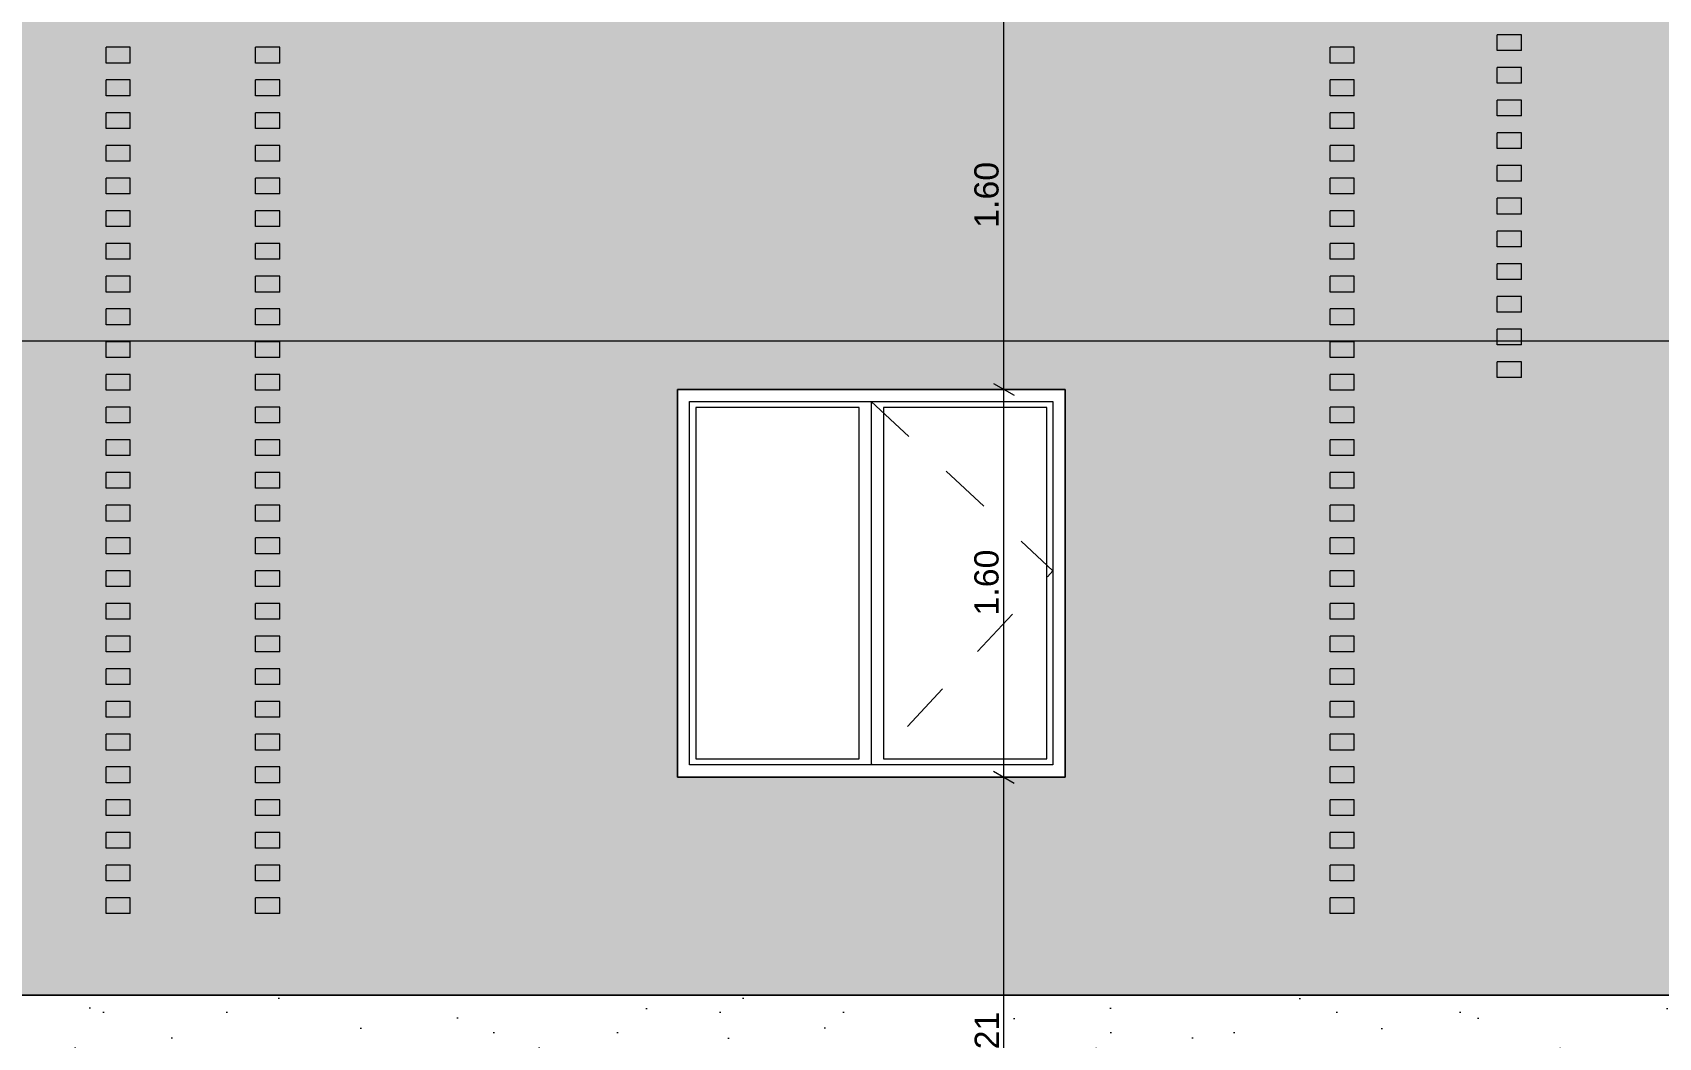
# Model space of a CAD drawing. Header units: millimetres. Extents: x 476571643 to 477489869, y 4620928210 to 4621294454.
# Drawn here: x 477343691 to 477350402, y 4621033012 to 4621037159 of the extents above; entities that cross this region are included whole.
import ezdxf

# ---------------------------------------------------------------- set-up
doc = ezdxf.new("R2010")
doc.units = ezdxf.units.MM
doc.header["$MEASUREMENT"] = 0
doc.linetypes.add('Dashed', pattern=[423.333333, 211.666667, -211.666667])
for name, color, linetype, lineweight in [('0_Pen_No__7_Pen_No__250', 7, 'Continuous', 0), ('2D Drafting - General_Pen_No__7_Pen_No__250', 7, 'Continuous', 0), ('New_2D Drafting - General_Pen_No__30_Pen_No__9_Pen_No__9_Pen_No__42', 250, 'Continuous', 0), ('New_2D Drafting - General_Pen_No__30_Pen_No__9_Pen_No__9_Pen_No__7', 7, 'Continuous', 0), ('New_Structural - Bearing_Pen_No__250', 7, 'Continuous', 0), ('Structural - Bearing_Pen_No__7_Pen_No__7_Pen_No__250', 7, 'Continuous', 0), ('zoma_Pen_No__142', 142, 'Continuous', 0), ('zoma_Pen_No__5_Pen_No__142', 142, 'Continuous', 0)]:
    doc.layers.add(name, color=color, linetype=linetype, lineweight=lineweight)
doc.layers.add('New_2D Drafting - General_Pen_No__30_Pen_No__9_Pen_No__9_Pen_No__254', color=7, linetype='Continuous', lineweight=0, true_color=0xcccccc)
doc.layers.add('zoma', color=7, linetype='Continuous')
doc.layers.add('zoma_Pen_No__5', color=7, linetype='Continuous')
doc.styles.add('GENERATED_STYLE_2', font='arial.ttf')
doc.dimstyles.new('GENERATED_STYLE__3', dxfattribs={"dimtxt": 200, "dimasz": 64.421331, "dimexe": 0.18, "dimexo": 3, "dimgap": 0.09, "dimtad": 1, "dimtih": 1, "dimtoh": 1, "dimlfac": 0.001, "dimzin": 0, "dimdsep": 46, "dimtxsty": 'GENERATED_STYLE_2', "dimblk": 'ARROWHEAD_2', "dimblk1": 'ARROWHEAD_2', "dimblk2": 'ARROWHEAD_2', "dimcen": 0.09, "dimclrd": 142, "dimclre": 142, "dimclrt": 142, "dimadec": 0, "dimazin": 0, "dimtfac": 1, "dimtdec": 4, "dimtmove": 0, "dimatfit": 3, "dimfxl": 1, "dimtolj": 1, "dimtzin": 0, "dimarcsym": 0})
doc.dimstyles.new('GENERATED_STYLE__32', dxfattribs={"dimtxt": 100, "dimasz": 64.421331, "dimexe": 0.18, "dimexo": 3, "dimgap": 0.09, "dimtad": 1, "dimlfac": 0.001, "dimzin": 0, "dimdsep": 46, "dimtxsty": 'GENERATED_STYLE_2', "dimblk": 'ARROWHEAD_2', "dimblk1": 'ARROWHEAD_2', "dimblk2": 'ARROWHEAD_2', "dimcen": 0.09, "dimclrd": 142, "dimclre": 142, "dimclrt": 142, "dimadec": 0, "dimazin": 0, "dimtfac": 1, "dimtdec": 4, "dimtmove": 0, "dimatfit": 3, "dimfxl": 1, "dimtolj": 1, "dimtzin": 0, "dimarcsym": 0})

# ---------------------------------------------------------------- blocks, each defined once
blk = doc.blocks.new('*D1072', base_point=(476844527.1, 4621385791))
at = {"layer": 'zoma_Pen_No__142', "color": 142, "linetype": 'Continuous', "lineweight": 0, "transparency": 16777216}
for p, q in [((477348276.8, 4621029200.2), (477348276.8, 4621029073.1)), ((477354776.7, 4621029200.2), (477354776.7, 4621029073.1)), ((477348252.4, 4621029094.3), (477348301.3, 4621029179)), ((477354776.7, 4621029136.6), (477348276.8, 4621029136.6)), ((477354752.2, 4621029094.3), (477354801.2, 4621029179))]:
    blk.add_line(p, q, dxfattribs=at)
at = {"layer": 'zoma_Pen_No__142', "color": 142, "lineweight": 0, "transparency": 16777216, "char_height": 200, "attachment_point": 7, "style": 'GENERATED_STYLE_2'}
for s, insert in [('\\A1;{\\pql;\\fArial CYR|b0|i0|c204|p34;0.40}', (477348301.3, 4621029176.6)), ('\\A1;{\\pql;\\fArial CYR|b0|i0|c204|p34;6.50}', (477351260.7, 4621029176.6))]:
    blk.add_mtext(s, dxfattribs=dict(at, insert=insert))
blk = doc.blocks.new('ARROWHEAD_2')
at = {"color": 0, "linetype": 'Continuous', "lineweight": 0}
for p, q in [((0, 0), (-1, 0)), ((-0.38, -0.66), (0.38, 0.66))]:
    blk.add_line(p, q, dxfattribs=at)
blk = doc.blocks.new('*D1073', base_point=(476844527.1, 4621385791))
at = {"layer": 'zoma_Pen_No__142', "color": 142, "linetype": 'Continuous', "lineweight": 0, "transparency": 16777216}
for p, q in [((477347877.5, 4621029200.2), (477347877.5, 4621029073.1)), ((477348276.8, 4621029200.2), (477348276.8, 4621029073.1)), ((477347853.1, 4621029094.3), (477347902, 4621029179)), ((477348276.8, 4621029136.6), (477347877.5, 4621029136.6)), ((477348252.4, 4621029094.3), (477348301.3, 4621029179))]:
    blk.add_line(p, q, dxfattribs=at)
blk = doc.blocks.new('*D1772', base_point=(476844527.1, 4621385791))
at = {"layer": 'zoma_Pen_No__142', "color": 142, "linetype": 'Continuous', "lineweight": 0, "transparency": 16777216}
for p, q in [((477347763.1, 4621034086.1), (477347636, 4621034086.1)), ((477347657.2, 4621034110.6), (477347741.9, 4621034061.6)), ((477347699.5, 4621031872.6), (477347699.5, 4621034086.1)), ((477347763.1, 4621031872.6), (477347636, 4621031872.6)), ((477347657.2, 4621031897.1), (477347741.9, 4621031848.1)), ((477347699.5, 4621031831.2), (477347699.5, 4621031872.6))]:
    blk.add_line(p, q, dxfattribs=at)
at = {"layer": 'zoma_Pen_No__142', "color": 142, "lineweight": 0, "transparency": 16777216, "insert": (477347679.5, 4621032846.3), "char_height": 100, "attachment_point": 7, "rotation": 90, "style": 'GENERATED_STYLE_2'}
blk.add_mtext('\\A1;{\\pql;\\fArial CYR|b0|i0|c204|p34;2.21}', dxfattribs=at)
blk = doc.blocks.new('*D1773', base_point=(476844527.1, 4621385791))
at = {"layer": 'zoma_Pen_No__142', "color": 142, "linetype": 'Continuous', "lineweight": 0, "transparency": 16777216}
for p, q in [((477347657.2, 4621035710.6), (477347741.9, 4621035661.6)), ((477347763.1, 4621035686.1), (477347636, 4621035686.1)), ((477347699.5, 4621034086.1), (477347699.5, 4621035686.1)), ((477347763.1, 4621034086.1), (477347636, 4621034086.1)), ((477347657.2, 4621034110.6), (477347741.9, 4621034061.6))]:
    blk.add_line(p, q, dxfattribs=at)
at = {"layer": 'zoma_Pen_No__142', "color": 142, "lineweight": 0, "transparency": 16777216, "insert": (477347679.5, 4621034753.1), "char_height": 100, "attachment_point": 7, "rotation": 90, "style": 'GENERATED_STYLE_2'}
blk.add_mtext('\\A1;{\\pql;\\fArial CYR|b0|i0|c204|p34;1.60}', dxfattribs=at)
blk = doc.blocks.new('*D1774', base_point=(476844527.1, 4621385791))
at = {"layer": 'zoma_Pen_No__142', "color": 142, "linetype": 'Continuous', "lineweight": 0, "transparency": 16777216}
for p, q in [((477347657.2, 4621037310.6), (477347741.9, 4621037261.6)), ((477347763.1, 4621037286.1), (477347636, 4621037286.1)), ((477347699.5, 4621035686.1), (477347699.5, 4621037286.1)), ((477347657.2, 4621035710.6), (477347741.9, 4621035661.6)), ((477347763.1, 4621035686.1), (477347636, 4621035686.1))]:
    blk.add_line(p, q, dxfattribs=at)
at = {"layer": 'zoma_Pen_No__142', "color": 142, "lineweight": 0, "transparency": 16777216, "insert": (477347679.5, 4621036353.1), "char_height": 100, "attachment_point": 7, "rotation": 90, "style": 'GENERATED_STYLE_2'}
blk.add_mtext('\\A1;{\\pql;\\fArial CYR|b0|i0|c204|p34;1.60}', dxfattribs=at)
blk = doc.blocks.new('Line_122', base_point=(477337080.7, 4621035887.1))
at = {"layer": 'zoma_Pen_No__5_Pen_No__142', "color": 142, "linetype": 'Continuous', "lineweight": 0}
blk.add_line((477337180.7, 4621035887.1), (477367891.1, 4621035887.1), dxfattribs=at)

msp = doc.modelspace()

# ---------------------------------------------------------------- hatches: boundary and pattern name
at = {"layer": 'New_2D Drafting - General_Pen_No__30_Pen_No__9_Pen_No__9_Pen_No__254', "linetype": 'Continuous', "lineweight": 0, "true_color": 0xcccccc}
h = msp.add_hatch(dxfattribs=at)
h.set_pattern_fill('BRICK___RUNNING_BOND', color=254, style=0, pattern_type=2)
h.set_pattern_definition([(180, (477344577, 4621041395.33), (0, 66.64), []), (90, (477344577, 4621041395.33), (244.8, 0), [66.64, -66.64]), (90, (477344454.6, 4621041461.97), (244.8, 0), [66.64, -66.64])])
h.paths.add_polyline_path([(477337406.639, 4621035816.115), (477337477.043, 4621035816.115), (477337477.043, 4621033186.772), (477337481.597, 4621033186.115), (477355176.646, 4621033186.115), (477355176.646, 4621036386.104), (477355176.646, 4621046385.712), (477337406.646, 4621046385.708), (477337406.646, 4621045926.117)])
h.paths.add_polyline_path([(477346352.317, 4621038886.115), (477347952.751, 4621038886.115), (477347952.751, 4621037286.115), (477346352.317, 4621037286.115)], flags=0)
h.paths.add_polyline_path([(477347952.751, 4621040486.115), (477346352.317, 4621040486.115), (477346352.317, 4621042086.115), (477347952.751, 4621042086.115)], flags=0)
h.paths.add_polyline_path([(477347952.751, 4621034086.115), (477347952.751, 4621035686.115), (477346352.751, 4621035686.115), (477346352.751, 4621034086.115)], flags=0)
h.paths.add_polyline_path([(477347952.751, 4621043686.116), (477347952.751, 4621045286.115), (477346352.751, 4621045286.115), (477346352.751, 4621043686.116)], flags=0)
at = {"layer": 'New_2D Drafting - General_Pen_No__30_Pen_No__9_Pen_No__9_Pen_No__42', "linetype": 'Continuous', "lineweight": 0, "true_color": 0xc7c8ca}
h = msp.add_hatch(dxfattribs=at)
h.set_pattern_fill('CUT_STONE', color=9, style=0, pattern_type=2)
h.set_pattern_definition([(135, (477344577, 4621042195.33), (254.5584, 254.5584), [0, -240, 0, -360]), (70, (477343777, 4621042195.33), (-338.289, 123.127), [0, -176, 0, -304])])
h.paths.add_polyline_path([(477355176.703, 4621033186.115), (477337481.597, 4621033186.115), (477355176.703, 4621030886.115)])

# ---------------------------------------------------------------- linework, layer by layer
at = {"layer": '0_Pen_No__7_Pen_No__250', "color": 7, "linetype": 'Continuous', "lineweight": 0, "flags": 128}
msp.add_lwpolyline([(477346352.751, 4621035686.115), (477347952.751, 4621035686.115), (477347952.751, 4621034086.115), (477346352.751, 4621034086.115)], close=True, dxfattribs=at)
at = {"layer": '2D Drafting - General_Pen_No__7_Pen_No__250', "color": 7, "linetype": 'Dashed', "lineweight": 0, "flags": 128}
msp.add_lwpolyline([(477347152.374, 4621035636.711), (477347902.545, 4621034936.894), (477347152.811, 4621034136.115)], dxfattribs=at)
at = {"layer": 'New_2D Drafting - General_Pen_No__30_Pen_No__9_Pen_No__9_Pen_No__7', "color": 7, "linetype": 'Continuous', "lineweight": 0, "flags": 128}
for points in [[(477337406.639, 4621035816.115), (477337477.043, 4621035816.115), (477337477.043, 4621033186.772), (477337481.597, 4621033186.115), (477355176.646, 4621033186.115), (477355176.646, 4621036386.104), (477355176.646, 4621046385.712), (477337406.646, 4621046385.708), (477337406.646, 4621045926.117)], [(477347952.751, 4621034086.115), (477347952.751, 4621035686.115), (477346352.751, 4621035686.115), (477346352.751, 4621034086.115)], [(477355176.703, 4621033186.115), (477337481.597, 4621033186.115), (477355176.703, 4621030886.115)]]:
    msp.add_lwpolyline(points, close=True, dxfattribs=at)
at = {"layer": 'New_Structural - Bearing_Pen_No__250', "color": 7, "linetype": 'Continuous', "lineweight": 0}
for p, q in [((477349736.676, 4621037084.678), (477349736.676, 4621037149.678)), ((477349836.676, 4621037149.678), (477349736.676, 4621037149.678)), ((477349836.676, 4621037084.678), (477349836.676, 4621037149.678)), ((477343994.015, 4621037032.856), (477343994.015, 4621037097.856)), ((477344094.015, 4621037097.856), (477343994.015, 4621037097.856)), ((477344094.015, 4621037032.856), (477344094.015, 4621037097.856)), ((477344610.858, 4621037032.856), (477344610.858, 4621037097.856)), ((477344710.858, 4621037097.856), (477344610.858, 4621037097.856)), ((477344710.858, 4621037032.856), (477344710.858, 4621037097.856)), ((477349046.474, 4621037032.856), (477349046.474, 4621037097.856)), ((477349146.474, 4621037097.856), (477349046.474, 4621037097.856)), ((477349146.474, 4621037032.856), (477349146.474, 4621037097.856)), ((477349836.676, 4621037084.678), (477349736.676, 4621037084.678)), ((477344094.015, 4621037032.856), (477343994.015, 4621037032.856)), ((477344710.858, 4621037032.856), (477344610.858, 4621037032.856)), ((477349146.474, 4621037032.856), (477349046.474, 4621037032.856)), ((477349736.676, 4621036949.678), (477349736.676, 4621037014.678)), ((477349836.676, 4621037014.678), (477349736.676, 4621037014.678)), ((477349836.676, 4621036949.678), (477349836.676, 4621037014.678)), ((477343994.015, 4621036897.856), (477343994.015, 4621036962.856)), ((477344094.015, 4621036962.856), (477343994.015, 4621036962.856)), ((477344094.015, 4621036897.856), (477344094.015, 4621036962.856)), ((477344610.858, 4621036897.856), (477344610.858, 4621036962.856)), ((477344710.858, 4621036962.856), (477344610.858, 4621036962.856)), ((477344710.858, 4621036897.856), (477344710.858, 4621036962.856)), ((477349046.474, 4621036897.856), (477349046.474, 4621036962.856)), ((477349146.474, 4621036962.856), (477349046.474, 4621036962.856)), ((477349146.474, 4621036897.856), (477349146.474, 4621036962.856)), ((477349836.676, 4621036949.678), (477349736.676, 4621036949.678)), ((477344094.015, 4621036897.856), (477343994.015, 4621036897.856)), ((477344710.858, 4621036897.856), (477344610.858, 4621036897.856)), ((477349146.474, 4621036897.856), (477349046.474, 4621036897.856)), ((477349736.676, 4621036814.678), (477349736.676, 4621036879.678)), ((477349836.676, 4621036879.678), (477349736.676, 4621036879.678)), ((477349836.676, 4621036814.678), (477349836.676, 4621036879.678)), ((477343994.015, 4621036762.856), (477343994.015, 4621036827.856)), ((477344094.015, 4621036827.856), (477343994.015, 4621036827.856)), ((477344094.015, 4621036762.856), (477344094.015, 4621036827.856)), ((477344610.858, 4621036762.856), (477344610.858, 4621036827.856)), ((477344710.858, 4621036827.856), (477344610.858, 4621036827.856)), ((477344710.858, 4621036762.856), (477344710.858, 4621036827.856)), ((477349046.474, 4621036762.856), (477349046.474, 4621036827.856)), ((477349146.474, 4621036827.856), (477349046.474, 4621036827.856)), ((477349146.474, 4621036762.856), (477349146.474, 4621036827.856)), ((477349836.676, 4621036814.678), (477349736.676, 4621036814.678)), ((477344094.015, 4621036762.856), (477343994.015, 4621036762.856)), ((477344710.858, 4621036762.856), (477344610.858, 4621036762.856)), ((477349146.474, 4621036762.856), (477349046.474, 4621036762.856)), ((477349736.676, 4621036679.678), (477349736.676, 4621036744.678)), ((477349836.676, 4621036744.678), (477349736.676, 4621036744.678)), ((477349836.676, 4621036679.678), (477349836.676, 4621036744.678)), ((477343994.015, 4621036627.856), (477343994.015, 4621036692.856)), ((477344094.015, 4621036692.856), (477343994.015, 4621036692.856)), ((477344094.015, 4621036627.856), (477344094.015, 4621036692.856)), ((477344610.858, 4621036627.856), (477344610.858, 4621036692.856)), ((477344710.858, 4621036692.856), (477344610.858, 4621036692.856)), ((477344710.858, 4621036627.856), (477344710.858, 4621036692.856)), ((477349046.474, 4621036627.856), (477349046.474, 4621036692.856)), ((477349146.474, 4621036692.856), (477349046.474, 4621036692.856)), ((477349146.474, 4621036627.856), (477349146.474, 4621036692.856)), ((477349836.676, 4621036679.678), (477349736.676, 4621036679.678)), ((477344094.015, 4621036627.856), (477343994.015, 4621036627.856)), ((477344710.858, 4621036627.856), (477344610.858, 4621036627.856)), ((477349146.474, 4621036627.856), (477349046.474, 4621036627.856)), ((477349736.676, 4621036544.678), (477349736.676, 4621036609.678)), ((477349836.676, 4621036609.678), (477349736.676, 4621036609.678)), ((477349836.676, 4621036544.678), (477349836.676, 4621036609.678)), ((477343994.015, 4621036492.856), (477343994.015, 4621036557.856)), ((477344094.015, 4621036557.856), (477343994.015, 4621036557.856)), ((477344094.015, 4621036492.856), (477344094.015, 4621036557.856)), ((477344610.858, 4621036492.856), (477344610.858, 4621036557.856)), ((477344710.858, 4621036557.856), (477344610.858, 4621036557.856)), ((477344710.858, 4621036492.856), (477344710.858, 4621036557.856)), ((477349046.474, 4621036492.856), (477349046.474, 4621036557.856)), ((477349146.474, 4621036557.856), (477349046.474, 4621036557.856)), ((477349146.474, 4621036492.856), (477349146.474, 4621036557.856)), ((477349836.676, 4621036544.678), (477349736.676, 4621036544.678)), ((477344094.015, 4621036492.856), (477343994.015, 4621036492.856)), ((477344710.858, 4621036492.856), (477344610.858, 4621036492.856)), ((477349146.474, 4621036492.856), (477349046.474, 4621036492.856)), ((477349736.676, 4621036409.678), (477349736.676, 4621036474.678)), ((477349836.676, 4621036474.678), (477349736.676, 4621036474.678)), ((477349836.676, 4621036409.678), (477349836.676, 4621036474.678)), ((477343994.015, 4621036357.856), (477343994.015, 4621036422.856)), ((477344094.015, 4621036422.856), (477343994.015, 4621036422.856)), ((477344094.015, 4621036357.856), (477344094.015, 4621036422.856)), ((477344610.858, 4621036357.856), (477344610.858, 4621036422.856)), ((477344710.858, 4621036422.856), (477344610.858, 4621036422.856)), ((477344710.858, 4621036357.856), (477344710.858, 4621036422.856)), ((477349046.474, 4621036357.856), (477349046.474, 4621036422.856)), ((477349146.474, 4621036422.856), (477349046.474, 4621036422.856)), ((477349146.474, 4621036357.856), (477349146.474, 4621036422.856)), ((477349836.676, 4621036409.678), (477349736.676, 4621036409.678)), ((477344094.015, 4621036357.856), (477343994.015, 4621036357.856)), ((477344710.858, 4621036357.856), (477344610.858, 4621036357.856)), ((477349146.474, 4621036357.856), (477349046.474, 4621036357.856)), ((477349736.676, 4621036274.678), (477349736.676, 4621036339.678)), ((477349836.676, 4621036339.678), (477349736.676, 4621036339.678)), ((477349836.676, 4621036274.678), (477349836.676, 4621036339.678)), ((477343994.015, 4621036222.856), (477343994.015, 4621036287.856)), ((477344094.015, 4621036287.856), (477343994.015, 4621036287.856)), ((477344094.015, 4621036222.856), (477344094.015, 4621036287.856)), ((477344610.858, 4621036222.856), (477344610.858, 4621036287.856)), ((477344710.858, 4621036287.856), (477344610.858, 4621036287.856)), ((477344710.858, 4621036222.856), (477344710.858, 4621036287.856)), ((477349046.474, 4621036222.856), (477349046.474, 4621036287.856)), ((477349146.474, 4621036287.856), (477349046.474, 4621036287.856)), ((477349146.474, 4621036222.856), (477349146.474, 4621036287.856)), ((477349836.676, 4621036274.678), (477349736.676, 4621036274.678)), ((477344094.015, 4621036222.856), (477343994.015, 4621036222.856)), ((477344710.858, 4621036222.856), (477344610.858, 4621036222.856)), ((477349146.474, 4621036222.856), (477349046.474, 4621036222.856)), ((477349736.676, 4621036139.678), (477349736.676, 4621036204.678)), ((477349836.676, 4621036204.678), (477349736.676, 4621036204.678)), ((477349836.676, 4621036139.678), (477349836.676, 4621036204.678)), ((477343994.015, 4621036087.856), (477343994.015, 4621036152.856)), ((477344094.015, 4621036152.856), (477343994.015, 4621036152.856)), ((477344094.015, 4621036087.856), (477344094.015, 4621036152.856)), ((477344610.858, 4621036087.856), (477344610.858, 4621036152.856)), ((477344710.858, 4621036152.856), (477344610.858, 4621036152.856)), ((477344710.858, 4621036087.856), (477344710.858, 4621036152.856)), ((477349046.474, 4621036087.856), (477349046.474, 4621036152.856)), ((477349146.474, 4621036152.856), (477349046.474, 4621036152.856)), ((477349146.474, 4621036087.856), (477349146.474, 4621036152.856)), ((477349836.676, 4621036139.678), (477349736.676, 4621036139.678)), ((477344094.015, 4621036087.856), (477343994.015, 4621036087.856)), ((477344710.858, 4621036087.856), (477344610.858, 4621036087.856)), ((477349146.474, 4621036087.856), (477349046.474, 4621036087.856)), ((477349736.676, 4621036004.678), (477349736.676, 4621036069.678)), ((477349836.676, 4621036069.678), (477349736.676, 4621036069.678)), ((477349836.676, 4621036004.678), (477349836.676, 4621036069.678)), ((477343994.015, 4621035952.856), (477343994.015, 4621036017.856)), ((477344094.015, 4621036017.856), (477343994.015, 4621036017.856)), ((477344094.015, 4621035952.856), (477344094.015, 4621036017.856)), ((477344610.858, 4621035952.856), (477344610.858, 4621036017.856)), ((477344710.858, 4621036017.856), (477344610.858, 4621036017.856)), ((477344710.858, 4621035952.856), (477344710.858, 4621036017.856)), ((477349046.474, 4621035952.856), (477349046.474, 4621036017.856)), ((477349146.474, 4621036017.856), (477349046.474, 4621036017.856)), ((477349146.474, 4621035952.856), (477349146.474, 4621036017.856)), ((477349836.676, 4621036004.678), (477349736.676, 4621036004.678)), ((477344094.015, 4621035952.856), (477343994.015, 4621035952.856)), ((477344710.858, 4621035952.856), (477344610.858, 4621035952.856)), ((477349146.474, 4621035952.856), (477349046.474, 4621035952.856)), ((477349736.676, 4621035869.678), (477349736.676, 4621035934.678)), ((477349836.676, 4621035934.678), (477349736.676, 4621035934.678)), ((477349836.676, 4621035869.678), (477349836.676, 4621035934.678)), ((477343994.015, 4621035817.856), (477343994.015, 4621035882.856)), ((477344094.015, 4621035882.856), (477343994.015, 4621035882.856)), ((477344094.015, 4621035817.856), (477344094.015, 4621035882.856)), ((477344610.858, 4621035817.856), (477344610.858, 4621035882.856)), ((477344710.858, 4621035882.856), (477344610.858, 4621035882.856)), ((477344710.858, 4621035817.856), (477344710.858, 4621035882.856)), ((477349046.474, 4621035817.856), (477349046.474, 4621035882.856)), ((477349146.474, 4621035882.856), (477349046.474, 4621035882.856)), ((477349146.474, 4621035817.856), (477349146.474, 4621035882.856)), ((477349836.676, 4621035869.678), (477349736.676, 4621035869.678)), ((477344094.015, 4621035817.856), (477343994.015, 4621035817.856)), ((477344710.858, 4621035817.856), (477344610.858, 4621035817.856)), ((477349146.474, 4621035817.856), (477349046.474, 4621035817.856)), ((477349736.676, 4621035734.678), (477349736.676, 4621035799.678)), ((477349836.676, 4621035799.678), (477349736.676, 4621035799.678)), ((477349836.676, 4621035734.678), (477349836.676, 4621035799.678)), ((477343994.015, 4621035682.856), (477343994.015, 4621035747.856)), ((477344094.015, 4621035747.856), (477343994.015, 4621035747.856)), ((477344094.015, 4621035682.856), (477344094.015, 4621035747.856)), ((477344610.858, 4621035682.856), (477344610.858, 4621035747.856)), ((477344710.858, 4621035747.856), (477344610.858, 4621035747.856)), ((477344710.858, 4621035682.856), (477344710.858, 4621035747.856)), ((477349046.474, 4621035682.856), (477349046.474, 4621035747.856)), ((477349146.474, 4621035747.856), (477349046.474, 4621035747.856)), ((477349146.474, 4621035682.856), (477349146.474, 4621035747.856)), ((477349836.676, 4621035734.678), (477349736.676, 4621035734.678)), ((477344094.015, 4621035682.856), (477343994.015, 4621035682.856)), ((477344710.858, 4621035682.856), (477344610.858, 4621035682.856)), ((477349146.474, 4621035682.856), (477349046.474, 4621035682.856)), ((477343994.015, 4621035547.856), (477343994.015, 4621035612.856)), ((477344094.015, 4621035612.856), (477343994.015, 4621035612.856)), ((477344094.015, 4621035547.856), (477344094.015, 4621035612.856)), ((477344610.858, 4621035547.856), (477344610.858, 4621035612.856)), ((477344710.858, 4621035612.856), (477344610.858, 4621035612.856)), ((477344710.858, 4621035547.856), (477344710.858, 4621035612.856)), ((477349046.474, 4621035547.856), (477349046.474, 4621035612.856)), ((477349146.474, 4621035612.856), (477349046.474, 4621035612.856)), ((477349146.474, 4621035547.856), (477349146.474, 4621035612.856)), ((477344094.015, 4621035547.856), (477343994.015, 4621035547.856)), ((477344710.858, 4621035547.856), (477344610.858, 4621035547.856)), ((477349146.474, 4621035547.856), (477349046.474, 4621035547.856)), ((477343994.015, 4621035412.856), (477343994.015, 4621035477.856)), ((477344094.015, 4621035477.856), (477343994.015, 4621035477.856)), ((477344094.015, 4621035412.856), (477344094.015, 4621035477.856)), ((477344610.858, 4621035412.856), (477344610.858, 4621035477.856)), ((477344710.858, 4621035477.856), (477344610.858, 4621035477.856)), ((477344710.858, 4621035412.856), (477344710.858, 4621035477.856)), ((477349046.474, 4621035412.856), (477349046.474, 4621035477.856)), ((477349146.474, 4621035477.856), (477349046.474, 4621035477.856)), ((477349146.474, 4621035412.856), (477349146.474, 4621035477.856)), ((477344094.015, 4621035412.856), (477343994.015, 4621035412.856)), ((477344710.858, 4621035412.856), (477344610.858, 4621035412.856)), ((477349146.474, 4621035412.856), (477349046.474, 4621035412.856)), ((477343994.015, 4621035277.856), (477343994.015, 4621035342.856)), ((477344094.015, 4621035342.856), (477343994.015, 4621035342.856)), ((477344094.015, 4621035277.856), (477344094.015, 4621035342.856)), ((477344610.858, 4621035277.856), (477344610.858, 4621035342.856)), ((477344710.858, 4621035342.856), (477344610.858, 4621035342.856)), ((477344710.858, 4621035277.856), (477344710.858, 4621035342.856)), ((477349046.474, 4621035277.856), (477349046.474, 4621035342.856)), ((477349146.474, 4621035342.856), (477349046.474, 4621035342.856)), ((477349146.474, 4621035277.856), (477349146.474, 4621035342.856)), ((477344094.015, 4621035277.856), (477343994.015, 4621035277.856)), ((477344710.858, 4621035277.856), (477344610.858, 4621035277.856)), ((477349146.474, 4621035277.856), (477349046.474, 4621035277.856)), ((477343994.015, 4621035142.856), (477343994.015, 4621035207.856)), ((477344094.015, 4621035207.856), (477343994.015, 4621035207.856)), ((477344094.015, 4621035142.856), (477344094.015, 4621035207.856)), ((477344610.858, 4621035142.856), (477344610.858, 4621035207.856)), ((477344710.858, 4621035207.856), (477344610.858, 4621035207.856)), ((477344710.858, 4621035142.856), (477344710.858, 4621035207.856)), ((477349046.474, 4621035142.856), (477349046.474, 4621035207.856)), ((477349146.474, 4621035207.856), (477349046.474, 4621035207.856)), ((477349146.474, 4621035142.856), (477349146.474, 4621035207.856)), ((477344094.015, 4621035142.856), (477343994.015, 4621035142.856)), ((477344710.858, 4621035142.856), (477344610.858, 4621035142.856)), ((477349146.474, 4621035142.856), (477349046.474, 4621035142.856)), ((477343994.015, 4621035007.856), (477343994.015, 4621035072.856)), ((477344094.015, 4621035072.856), (477343994.015, 4621035072.856)), ((477344094.015, 4621035007.856), (477344094.015, 4621035072.856)), ((477344610.858, 4621035007.856), (477344610.858, 4621035072.856)), ((477344710.858, 4621035072.856), (477344610.858, 4621035072.856)), ((477344710.858, 4621035007.856), (477344710.858, 4621035072.856)), ((477349046.474, 4621035007.856), (477349046.474, 4621035072.856)), ((477349146.474, 4621035072.856), (477349046.474, 4621035072.856)), ((477349146.474, 4621035007.856), (477349146.474, 4621035072.856)), ((477344094.015, 4621035007.856), (477343994.015, 4621035007.856)), ((477344710.858, 4621035007.856), (477344610.858, 4621035007.856)), ((477349146.474, 4621035007.856), (477349046.474, 4621035007.856)), ((477343994.015, 4621034872.856), (477343994.015, 4621034937.856)), ((477344094.015, 4621034937.856), (477343994.015, 4621034937.856)), ((477344094.015, 4621034872.856), (477344094.015, 4621034937.856)), ((477344610.858, 4621034872.856), (477344610.858, 4621034937.856)), ((477344710.858, 4621034937.856), (477344610.858, 4621034937.856)), ((477344710.858, 4621034872.856), (477344710.858, 4621034937.856)), ((477349046.474, 4621034872.856), (477349046.474, 4621034937.856)), ((477349146.474, 4621034937.856), (477349046.474, 4621034937.856)), ((477349146.474, 4621034872.856), (477349146.474, 4621034937.856)), ((477344094.015, 4621034872.856), (477343994.015, 4621034872.856)), ((477344710.858, 4621034872.856), (477344610.858, 4621034872.856)), ((477349146.474, 4621034872.856), (477349046.474, 4621034872.856)), ((477343994.015, 4621034737.856), (477343994.015, 4621034802.856)), ((477344094.015, 4621034802.856), (477343994.015, 4621034802.856)), ((477344094.015, 4621034737.856), (477344094.015, 4621034802.856)), ((477344610.858, 4621034737.856), (477344610.858, 4621034802.856)), ((477344710.858, 4621034802.856), (477344610.858, 4621034802.856)), ((477344710.858, 4621034737.856), (477344710.858, 4621034802.856)), ((477349046.474, 4621034737.856), (477349046.474, 4621034802.856)), ((477349146.474, 4621034802.856), (477349046.474, 4621034802.856)), ((477349146.474, 4621034737.856), (477349146.474, 4621034802.856)), ((477344094.015, 4621034737.856), (477343994.015, 4621034737.856)), ((477344710.858, 4621034737.856), (477344610.858, 4621034737.856)), ((477349146.474, 4621034737.856), (477349046.474, 4621034737.856)), ((477343994.015, 4621034602.856), (477343994.015, 4621034667.856)), ((477344094.015, 4621034667.856), (477343994.015, 4621034667.856)), ((477344094.015, 4621034602.856), (477344094.015, 4621034667.856)), ((477344610.858, 4621034602.856), (477344610.858, 4621034667.856)), ((477344710.858, 4621034667.856), (477344610.858, 4621034667.856)), ((477344710.858, 4621034602.856), (477344710.858, 4621034667.856)), ((477349046.474, 4621034602.856), (477349046.474, 4621034667.856)), ((477349146.474, 4621034667.856), (477349046.474, 4621034667.856)), ((477349146.474, 4621034602.856), (477349146.474, 4621034667.856)), ((477344094.015, 4621034602.856), (477343994.015, 4621034602.856)), ((477344710.858, 4621034602.856), (477344610.858, 4621034602.856)), ((477349146.474, 4621034602.856), (477349046.474, 4621034602.856)), ((477343994.015, 4621034467.856), (477343994.015, 4621034532.856)), ((477344094.015, 4621034532.856), (477343994.015, 4621034532.856)), ((477344094.015, 4621034467.856), (477344094.015, 4621034532.856)), ((477344610.858, 4621034467.856), (477344610.858, 4621034532.856)), ((477344710.858, 4621034532.856), (477344610.858, 4621034532.856)), ((477344710.858, 4621034467.856), (477344710.858, 4621034532.856)), ((477349046.474, 4621034467.856), (477349046.474, 4621034532.856)), ((477349146.474, 4621034532.856), (477349046.474, 4621034532.856)), ((477349146.474, 4621034467.856), (477349146.474, 4621034532.856)), ((477344094.015, 4621034467.856), (477343994.015, 4621034467.856)), ((477344710.858, 4621034467.856), (477344610.858, 4621034467.856)), ((477349146.474, 4621034467.856), (477349046.474, 4621034467.856)), ((477343994.015, 4621034332.856), (477343994.015, 4621034397.856)), ((477344094.015, 4621034397.856), (477343994.015, 4621034397.856)), ((477344094.015, 4621034332.856), (477344094.015, 4621034397.856)), ((477344610.858, 4621034332.856), (477344610.858, 4621034397.856)), ((477344710.858, 4621034397.856), (477344610.858, 4621034397.856)), ((477344710.858, 4621034332.856), (477344710.858, 4621034397.856)), ((477349046.474, 4621034332.856), (477349046.474, 4621034397.856)), ((477349146.474, 4621034397.856), (477349046.474, 4621034397.856)), ((477349146.474, 4621034332.856), (477349146.474, 4621034397.856)), ((477344094.015, 4621034332.856), (477343994.015, 4621034332.856)), ((477344710.858, 4621034332.856), (477344610.858, 4621034332.856)), ((477349146.474, 4621034332.856), (477349046.474, 4621034332.856)), ((477343994.015, 4621034197.856), (477343994.015, 4621034262.856)), ((477344094.015, 4621034262.856), (477343994.015, 4621034262.856)), ((477344094.015, 4621034197.856), (477344094.015, 4621034262.856)), ((477344610.858, 4621034197.856), (477344610.858, 4621034262.856)), ((477344710.858, 4621034262.856), (477344610.858, 4621034262.856)), ((477344710.858, 4621034197.856), (477344710.858, 4621034262.856)), ((477349046.474, 4621034197.856), (477349046.474, 4621034262.856)), ((477349146.474, 4621034262.856), (477349046.474, 4621034262.856)), ((477349146.474, 4621034197.856), (477349146.474, 4621034262.856)), ((477344094.015, 4621034197.856), (477343994.015, 4621034197.856)), ((477344710.858, 4621034197.856), (477344610.858, 4621034197.856)), ((477349146.474, 4621034197.856), (477349046.474, 4621034197.856)), ((477343994.015, 4621034062.856), (477343994.015, 4621034127.856)), ((477344094.015, 4621034127.856), (477343994.015, 4621034127.856)), ((477344094.015, 4621034062.856), (477344094.015, 4621034127.856)), ((477344610.858, 4621034062.856), (477344610.858, 4621034127.856)), ((477344710.858, 4621034127.856), (477344610.858, 4621034127.856)), ((477344710.858, 4621034062.856), (477344710.858, 4621034127.856)), ((477349046.474, 4621034062.856), (477349046.474, 4621034127.856)), ((477349146.474, 4621034127.856), (477349046.474, 4621034127.856)), ((477349146.474, 4621034062.856), (477349146.474, 4621034127.856)), ((477344094.015, 4621034062.856), (477343994.015, 4621034062.856)), ((477344710.858, 4621034062.856), (477344610.858, 4621034062.856)), ((477349146.474, 4621034062.856), (477349046.474, 4621034062.856)), ((477343994.015, 4621033927.856), (477343994.015, 4621033992.856)), ((477344094.015, 4621033992.856), (477343994.015, 4621033992.856)), ((477344094.015, 4621033927.856), (477344094.015, 4621033992.856)), ((477344610.858, 4621033927.856), (477344610.858, 4621033992.856)), ((477344710.858, 4621033992.856), (477344610.858, 4621033992.856)), ((477344710.858, 4621033927.856), (477344710.858, 4621033992.856)), ((477349046.474, 4621033927.856), (477349046.474, 4621033992.856)), ((477349146.474, 4621033992.856), (477349046.474, 4621033992.856)), ((477349146.474, 4621033927.856), (477349146.474, 4621033992.856)), ((477344094.015, 4621033927.856), (477343994.015, 4621033927.856)), ((477344710.858, 4621033927.856), (477344610.858, 4621033927.856)), ((477349146.474, 4621033927.856), (477349046.474, 4621033927.856)), ((477343994.015, 4621033792.856), (477343994.015, 4621033857.856)), ((477344094.015, 4621033857.856), (477343994.015, 4621033857.856)), ((477344094.015, 4621033792.856), (477344094.015, 4621033857.856)), ((477344610.858, 4621033792.856), (477344610.858, 4621033857.856)), ((477344710.858, 4621033857.856), (477344610.858, 4621033857.856)), ((477344710.858, 4621033792.856), (477344710.858, 4621033857.856)), ((477349046.474, 4621033792.856), (477349046.474, 4621033857.856)), ((477349146.474, 4621033857.856), (477349046.474, 4621033857.856)), ((477349146.474, 4621033792.856), (477349146.474, 4621033857.856)), ((477344094.015, 4621033792.856), (477343994.015, 4621033792.856)), ((477344710.858, 4621033792.856), (477344610.858, 4621033792.856)), ((477349146.474, 4621033792.856), (477349046.474, 4621033792.856)), ((477343994.015, 4621033657.856), (477343994.015, 4621033722.856)), ((477344094.015, 4621033722.856), (477343994.015, 4621033722.856)), ((477344094.015, 4621033657.856), (477344094.015, 4621033722.856)), ((477344610.858, 4621033657.856), (477344610.858, 4621033722.856)), ((477344710.858, 4621033722.856), (477344610.858, 4621033722.856)), ((477344710.858, 4621033657.856), (477344710.858, 4621033722.856)), ((477349046.474, 4621033657.856), (477349046.474, 4621033722.856)), ((477349146.474, 4621033722.856), (477349046.474, 4621033722.856)), ((477349146.474, 4621033657.856), (477349146.474, 4621033722.856)), ((477344094.015, 4621033657.856), (477343994.015, 4621033657.856)), ((477344710.858, 4621033657.856), (477344610.858, 4621033657.856)), ((477349146.474, 4621033657.856), (477349046.474, 4621033657.856)), ((477343994.015, 4621033522.856), (477343994.015, 4621033587.856)), ((477344094.015, 4621033587.856), (477343994.015, 4621033587.856)), ((477344094.015, 4621033522.856), (477344094.015, 4621033587.856)), ((477344610.858, 4621033522.856), (477344610.858, 4621033587.856)), ((477344710.858, 4621033587.856), (477344610.858, 4621033587.856)), ((477344710.858, 4621033522.856), (477344710.858, 4621033587.856)), ((477349046.474, 4621033522.856), (477349046.474, 4621033587.856)), ((477349146.474, 4621033587.856), (477349046.474, 4621033587.856)), ((477349146.474, 4621033522.856), (477349146.474, 4621033587.856)), ((477344094.015, 4621033522.856), (477343994.015, 4621033522.856)), ((477344710.858, 4621033522.856), (477344610.858, 4621033522.856)), ((477349146.474, 4621033522.856), (477349046.474, 4621033522.856))]:
    msp.add_line(p, q, dxfattribs=at)
at = {"layer": 'Structural - Bearing_Pen_No__7_Pen_No__7_Pen_No__250', "color": 7, "linetype": 'Continuous', "lineweight": 0}
for p, q in [((477346403.077, 4621035636.115), (477347902.557, 4621035636.115)), ((477346403.077, 4621034136.115), (477346403.077, 4621035636.115)), ((477347152.752, 4621035636.115), (477347152.752, 4621035611.066)), ((477347902.545, 4621035636.115), (477347902.545, 4621034136.115)), ((477347102.747, 4621035611.115), (477346428.077, 4621035611.115)), ((477346428.077, 4621035611.115), (477346428.077, 4621034161.115)), ((477347102.747, 4621034161.115), (477347102.747, 4621035611.115)), ((477347152.752, 4621035611.066), (477347152.811, 4621034136.115)), ((477347877.545, 4621035611.115), (477347202.752, 4621035611.115)), ((477347202.752, 4621035611.115), (477347202.752, 4621034161.115)), ((477347877.545, 4621034161.115), (477347877.545, 4621035611.115)), ((477346428.077, 4621034161.115), (477347102.747, 4621034161.115)), ((477347202.752, 4621034161.115), (477347877.545, 4621034161.115)), ((477347902.545, 4621034136.115), (477346403.077, 4621034136.115))]:
    msp.add_line(p, q, dxfattribs=at)

# ---------------------------------------------------------------- block references
at = {"layer": 'zoma_Pen_No__5', "color": 142, "linetype": 'Continuous', "lineweight": 0}
msp.add_blockref('Line_122', (477337080.674, 4621035887.063), dxfattribs=at)

# ---------------------------------------------------------------- dimensions: what is measured, and where the dimension line sits
at = {"layer": 'zoma', "color": 142, "linetype": 'Continuous', "lineweight": 0}
for base, p1, p2, picture, middle in [((477347877.545, 4621029136.643), (477348276.84, 4621053295.038), (477347877.545, 4621029446.482), '*D1073', (477348561.102, 4621029276.643)), ((477348276.84, 4621029136.643), (477354776.714, 4621053295.038), (477348276.84, 4621053295.038), '*D1072', (477351520.484, 4621029276.643))]:
    dim = msp.add_linear_dim(base=base, p1=p1, p2=p2, angle=180, dimstyle='GENERATED_STYLE__3', dxfattribs=at)
    dim.commit()
    dim.dimension.update_dxf_attribs({"geometry": picture, "text_midpoint": middle, "dimtype": 160})
for base, p1, p2, picture, middle in [((477347699.534, 4621037286.115), (477347952.751, 4621035686.115), (477347952.751, 4621037286.115), '*D1774', (477347629.534, 4621036482.969)), ((477347699.534, 4621035686.115), (477347952.751, 4621034086.115), (477347952.751, 4621035686.115), '*D1773', (477347629.534, 4621034882.969)), ((477347699.534, 4621034086.115), (477347587.138, 4621031872.603), (477347952.751, 4621034086.115), '*D1772', (477347629.534, 4621032976.212))]:
    dim = msp.add_linear_dim(base=base, p1=p1, p2=p2, angle=90, dimstyle='GENERATED_STYLE__32', dxfattribs=at)
    dim.commit()
    dim.dimension.update_dxf_attribs({"geometry": picture, "text_midpoint": middle, "dimtype": 160, "text_rotation": 90})

doc.saveas('drawing.dxf')
